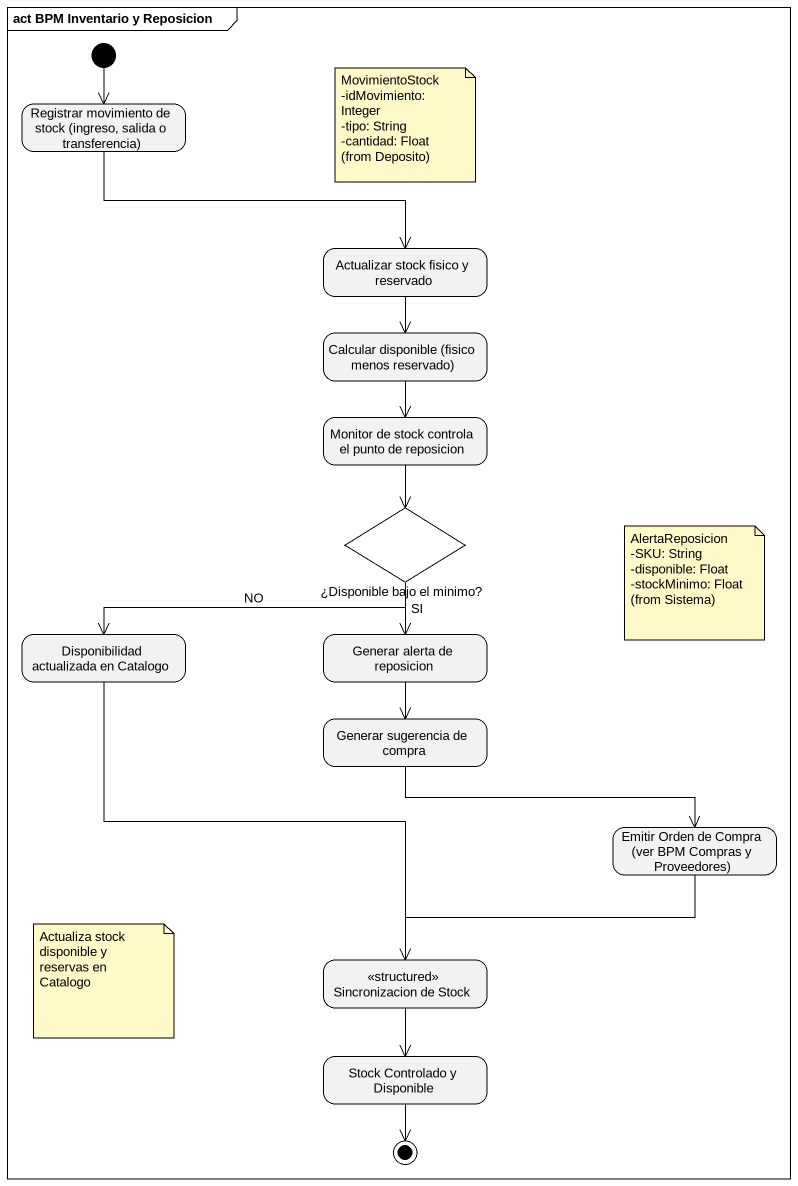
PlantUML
@startuml
mainframe act BPM Inventario y Reposicion
hide empty description
state "Registrar movimiento de stock (ingreso, salida o transferencia)" as Registrar_movimiento_de
state "Actualizar stock fisico y reservado" as Actualizar_stock_fisico_y
state "Calcular disponible (fisico menos reservado)" as Calcular_disponible_fisico
state "Monitor de stock controla el punto de reposicion" as Monitor_de_stock_controla
state "¿Disponible bajo el minimo?" as Disponible_bajo_el_minimo <<choice>>
state "Disponibilidad actualizada en Catalogo" as Disponibilidad_actualizada
state "Generar alerta de reposicion" as Generar_alerta_de_reposicion
state "Generar sugerencia de compra" as Generar_sugerencia_de_compra
state "Emitir Orden de Compra (ver BPM Compras y Proveedores)" as Emitir_Orden_de_Compra_ver
state "<<structured>> Sincronizacion de Stock" as structured_Sincronizacion
state "Stock Controlado y Disponible" as Stock_Controlado_y
[*] --> Registrar_movimiento_de
Registrar_movimiento_de -right-> Actualizar_stock_fisico_y
Actualizar_stock_fisico_y --> Calcular_disponible_fisico
Calcular_disponible_fisico --> Monitor_de_stock_controla
Monitor_de_stock_controla --> Disponible_bajo_el_minimo
Disponible_bajo_el_minimo -left-> Disponibilidad_actualizada : NO
Disponible_bajo_el_minimo --> Generar_alerta_de_reposicion : SI
Disponibilidad_actualizada --> structured_Sincronizacion
Generar_alerta_de_reposicion --> Generar_sugerencia_de_compra
Generar_sugerencia_de_compra -right-> Emitir_Orden_de_Compra_ver
Emitir_Orden_de_Compra_ver -left-> structured_Sincronizacion
structured_Sincronizacion --> Stock_Controlado_y
Stock_Controlado_y --> [*]
note as N1
  MovimientoStock
  -idMovimiento: Integer
  -tipo: String
  -cantidad: Float
  (from Deposito)
end note
note as N2
  AlertaReposicion
  -SKU: String
  -disponible: Float
  -stockMinimo: Float
  (from Sistema)
end note
note as N3
  Actualiza stock disponible y reservas en Catalogo
end note
@enduml
